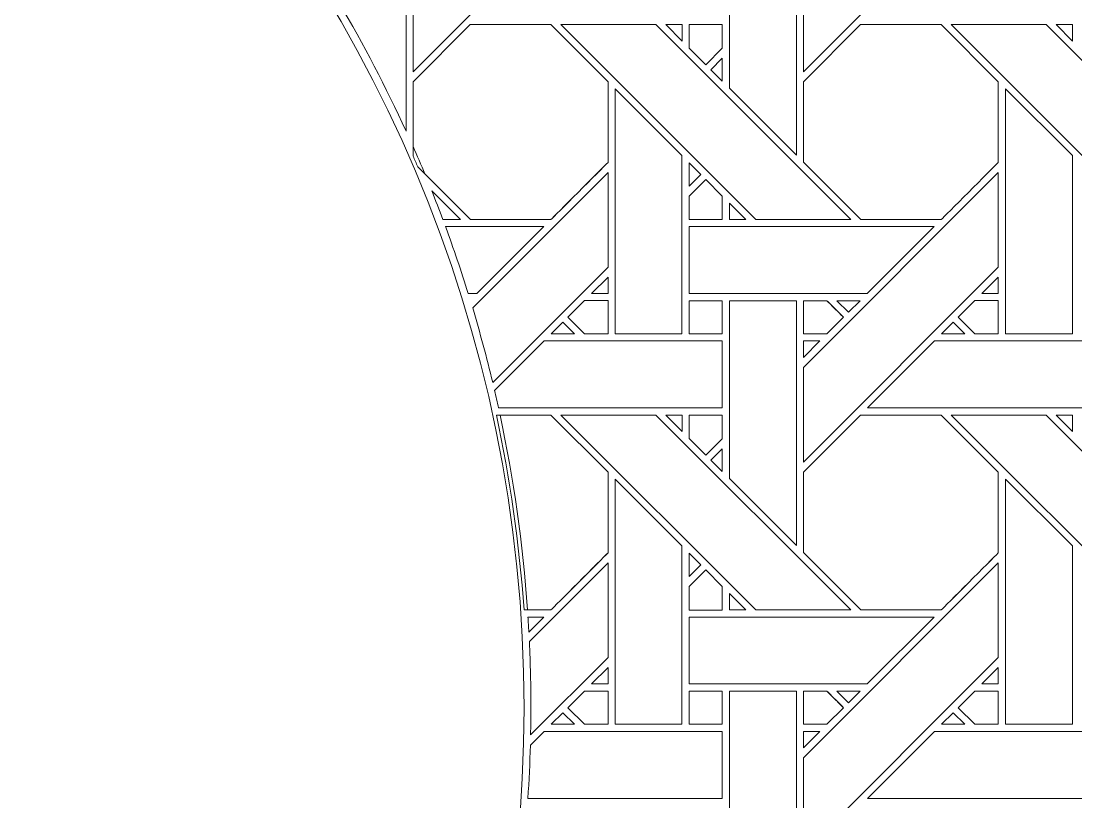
# Model space of a CAD drawing. Header units: inches. Extents: x 6.4 to 18.4, y 3.1 to 15.1.
# Drawn here: x 14.514 to 17.078, y 8.866 to 10.763 of the extents above; entities that cross this region are included whole.
import ezdxf

# ---------------------------------------------------------------- set-up
doc = ezdxf.new("R2010")
doc.units = ezdxf.units.IN
doc.header["$MEASUREMENT"] = 0
doc.layers.add('Design', color=7, linetype='Continuous', lineweight=0)

msp = doc.modelspace()

# ---------------------------------------------------------------- linework, layer by layer
at = {"layer": 'Design'}
for points, knots in [([(12.3829, 15.0948), (9.0691, 15.0948), (6.3829, 12.4085), (6.3829, 9.0948), (6.3829, 5.7811), (9.0691, 3.0948), (12.3829, 3.0948), (15.6966, 3.0948), (18.3829, 5.7811), (18.3829, 9.0948), (18.3829, 12.4085), (15.6966, 15.0948), (12.3829, 15.0948)], [0, 0, 0, 0, 1, 1, 1, 2, 2, 2, 3, 3, 3, 4, 4, 4, 4]), ([(12.3829, 14.3629), (9.4733, 14.3629), (7.1147, 12.0043), (7.1147, 9.0948), (7.1147, 6.1852), (9.4733, 3.8266), (12.3829, 3.8266), (15.2924, 3.8266), (17.651, 6.1852), (17.651, 9.0948), (17.651, 12.0043), (15.2924, 14.3629), (12.3829, 14.3629)], [0, 0, 0, 0, 1, 1, 1, 2, 2, 2, 3, 3, 3, 4, 4, 4, 4]), ([(15.7362, 9.0948), (15.7362, 7.2457), (14.2319, 5.7414), (12.3829, 5.7414), (10.5338, 5.7414), (9.0295, 7.2457), (9.0295, 9.0948), (9.0295, 10.9438), (10.5338, 12.4481), (12.3829, 12.4481), (14.2319, 12.4481), (15.7362, 10.9438), (15.7362, 9.0948)], [0, 0, 0, 0, 1, 1, 1, 2, 2, 2, 3, 3, 3, 4, 4, 4, 4]), ([(15.4666, 10.6404), (15.4666, 10.6404), (15.4666, 10.8705), (15.4666, 10.8705), (15.4666, 10.8705), (15.9403, 11.3441), (15.9403, 11.3441), (15.9403, 11.3441), (15.9403, 11.1141), (15.9403, 11.1141), (15.9403, 11.1141), (15.4666, 10.6404), (15.4666, 10.6404)], [0, 0, 0, 0, 1, 1, 1, 2, 2, 2, 3, 3, 3, 4, 4, 4, 4]), ([(16.889, 11.1141), (16.889, 11.1141), (16.4153, 10.6404), (16.4153, 10.6404), (16.4153, 10.6404), (16.4153, 10.8705), (16.4153, 10.8705), (16.4153, 10.8705), (16.889, 11.3441), (16.889, 11.3441), (16.889, 11.3441), (16.889, 11.1141), (16.889, 11.1141)], [0, 0, 0, 0, 1, 1, 1, 2, 2, 2, 3, 3, 3, 4, 4, 4, 4]), ([(15.4494, 10.496), (15.4007, 10.6025), (15.3464, 10.7065), (15.2865, 10.8076), (15.2865, 10.8076), (15.2865, 11.0326), (15.2865, 11.0326), (15.2865, 11.0326), (15.4494, 11.0326), (15.4494, 11.0326), (15.4494, 11.0326), (15.4494, 10.496), (15.4494, 10.496)], [0, 0, 0, 0, 1, 1, 1, 2, 2, 2, 3, 3, 3, 4, 4, 4, 4]), ([(16.2352, 10.6004), (16.2352, 10.6004), (16.2352, 11.0326), (16.2352, 11.0326), (16.2352, 11.0326), (16.3982, 11.0326), (16.3982, 11.0326), (16.3982, 11.0326), (16.3982, 10.4375), (16.3982, 10.4375), (16.3982, 10.4375), (16.2352, 10.6004), (16.2352, 10.6004)], [0, 0, 0, 0, 1, 1, 1, 2, 2, 2, 3, 3, 3, 4, 4, 4, 4]), ([(15.6053, 10.7548), (15.6053, 10.7548), (15.8015, 10.7548), (15.8015, 10.7548), (15.8015, 10.7548), (15.9403, 10.6161), (15.9403, 10.6161), (15.9403, 10.6161), (15.9403, 10.4199), (15.9403, 10.4199), (15.9225, 10.4019), (15.8105, 10.2902), (15.8016, 10.2812), (15.8016, 10.2812), (15.6058, 10.2812), (15.6058, 10.2812), (15.6058, 10.2812), (15.4778, 10.4092), (15.4778, 10.4092), (15.4741, 10.4178), (15.4703, 10.4262), (15.4666, 10.4348), (15.4666, 10.4348), (15.4666, 10.6161), (15.4666, 10.6161), (15.4666, 10.6161), (15.6053, 10.7548), (15.6053, 10.7548)], [0, 0, 0, 0, 1, 1, 1, 2, 2, 2, 3, 3, 3, 4, 4, 4, 5, 5, 5, 6, 6, 6, 7, 7, 7, 8, 8, 8, 9, 9, 9, 9]), ([(15.9403, 10.6161), (15.9403, 10.6161), (15.9403, 10.4199), (15.9403, 10.4199), (15.9222, 10.4016), (15.8103, 10.2899), (15.8016, 10.2812), (15.8016, 10.2812), (15.6058, 10.2812), (15.6058, 10.2812), (15.6058, 10.2812), (15.4952, 10.3919), (15.4952, 10.3919), (15.4859, 10.4141), (15.4764, 10.4364), (15.4666, 10.4584), (15.4666, 10.4584), (15.4666, 10.6161), (15.4666, 10.6161), (15.4666, 10.6161), (15.6053, 10.7548), (15.6053, 10.7548), (15.6053, 10.7548), (15.8015, 10.7548), (15.8015, 10.7548), (15.8015, 10.7548), (15.9403, 10.6161), (15.9403, 10.6161)], [0, 0, 0, 0, 1, 1, 1, 2, 2, 2, 3, 3, 3, 4, 4, 4, 5, 5, 5, 6, 6, 6, 7, 7, 7, 8, 8, 8, 9, 9, 9, 9]), ([(16.5303, 10.2811), (16.5303, 10.2811), (16.2993, 10.2811), (16.2993, 10.2811), (16.2993, 10.2811), (15.8257, 10.7548), (15.8257, 10.7548), (15.8257, 10.7548), (16.0567, 10.7548), (16.0567, 10.7548), (16.0567, 10.7548), (16.5303, 10.2811), (16.5303, 10.2811)], [0, 0, 0, 0, 1, 1, 1, 2, 2, 2, 3, 3, 3, 4, 4, 4, 4]), ([(16.0808, 10.7548), (16.0808, 10.7548), (16.1202, 10.7548), (16.1202, 10.7548), (16.1202, 10.7548), (16.1202, 10.715), (16.1202, 10.715), (16.1202, 10.715), (16.0808, 10.7548), (16.0808, 10.7548)], [0, 0, 0, 0, 1, 1, 1, 2, 2, 2, 3, 3, 3, 3]), ([(16.1375, 10.7548), (16.1375, 10.7548), (16.2177, 10.7548), (16.2177, 10.7548), (16.2177, 10.7548), (16.2177, 10.6972), (16.2177, 10.6972), (16.2177, 10.6972), (16.1778, 10.6573), (16.1778, 10.6573), (16.1778, 10.6573), (16.1375, 10.6976), (16.1375, 10.6976), (16.1375, 10.6976), (16.1375, 10.7548), (16.1375, 10.7548)], [0, 0, 0, 0, 1, 1, 1, 2, 2, 2, 3, 3, 3, 4, 4, 4, 5, 5, 5, 5]), ([(16.1778, 10.6573), (16.1778, 10.6573), (16.1375, 10.6976), (16.1375, 10.6976), (16.1375, 10.6976), (16.1375, 10.7548), (16.1375, 10.7548), (16.1375, 10.7548), (16.2177, 10.7548), (16.2177, 10.7548), (16.2177, 10.7548), (16.2177, 10.6972), (16.2177, 10.6972), (16.2177, 10.6972), (16.1778, 10.6573), (16.1778, 10.6573)], [0, 0, 0, 0, 1, 1, 1, 2, 2, 2, 3, 3, 3, 4, 4, 4, 5, 5, 5, 5]), ([(16.4153, 10.6161), (16.4153, 10.6161), (16.554, 10.7548), (16.554, 10.7548), (16.554, 10.7548), (16.7502, 10.7548), (16.7502, 10.7548), (16.7502, 10.7548), (16.889, 10.6161), (16.889, 10.6161), (16.889, 10.6161), (16.889, 10.4199), (16.889, 10.4199), (16.8712, 10.4019), (16.7593, 10.2902), (16.7503, 10.2812), (16.7503, 10.2812), (16.5546, 10.2812), (16.5546, 10.2812), (16.5546, 10.2812), (16.4153, 10.4204), (16.4153, 10.4204), (16.4153, 10.4204), (16.4153, 10.6161), (16.4153, 10.6161)], [0, 0, 0, 0, 1, 1, 1, 2, 2, 2, 3, 3, 3, 4, 4, 4, 5, 5, 5, 6, 6, 6, 7, 7, 7, 8, 8, 8, 8]), ([(16.889, 10.4199), (16.8712, 10.4019), (16.7593, 10.2902), (16.7503, 10.2812), (16.7503, 10.2812), (16.5546, 10.2812), (16.5546, 10.2812), (16.5546, 10.2812), (16.4153, 10.4204), (16.4153, 10.4204), (16.4153, 10.4204), (16.4153, 10.6161), (16.4153, 10.6161), (16.4153, 10.6161), (16.554, 10.7548), (16.554, 10.7548), (16.554, 10.7548), (16.7502, 10.7548), (16.7502, 10.7548), (16.7502, 10.7548), (16.889, 10.6161), (16.889, 10.6161), (16.889, 10.6161), (16.889, 10.4199), (16.889, 10.4199)], [0, 0, 0, 0, 1, 1, 1, 2, 2, 2, 3, 3, 3, 4, 4, 4, 5, 5, 5, 6, 6, 6, 7, 7, 7, 8, 8, 8, 8]), ([(16.7745, 10.7548), (16.7745, 10.7548), (17.0054, 10.7548), (17.0054, 10.7548), (17.0054, 10.7548), (17.479, 10.2811), (17.479, 10.2811), (17.479, 10.2811), (17.248, 10.2811), (17.248, 10.2811), (17.248, 10.2811), (16.7745, 10.7548), (16.7745, 10.7548)], [0, 0, 0, 0, 1, 1, 1, 2, 2, 2, 3, 3, 3, 4, 4, 4, 4]), ([(17.0295, 10.7548), (17.0295, 10.7548), (17.069, 10.7548), (17.069, 10.7548), (17.069, 10.7548), (17.069, 10.715), (17.069, 10.715), (17.069, 10.715), (17.0295, 10.7548), (17.0295, 10.7548)], [0, 0, 0, 0, 1, 1, 1, 2, 2, 2, 3, 3, 3, 3]), ([(16.2177, 10.6729), (16.2177, 10.6729), (16.2177, 10.6178), (16.2177, 10.6178), (16.2177, 10.6178), (16.1899, 10.6452), (16.1899, 10.6452), (16.1899, 10.6452), (16.2177, 10.6729), (16.2177, 10.6729)], [0, 0, 0, 0, 1, 1, 1, 2, 2, 2, 3, 3, 3, 3]), ([(15.9574, 10.0031), (15.9574, 10.0031), (15.9574, 10.599), (15.9574, 10.599), (15.9574, 10.599), (16.1201, 10.4368), (16.1201, 10.4368), (16.1201, 10.4368), (16.1201, 10.0031), (16.1201, 10.0031), (16.1201, 10.0031), (15.9574, 10.0031), (15.9574, 10.0031)], [0, 0, 0, 0, 1, 1, 1, 2, 2, 2, 3, 3, 3, 4, 4, 4, 4]), ([(17.0689, 10.0031), (17.0689, 10.0031), (16.9061, 10.0031), (16.9061, 10.0031), (16.9061, 10.0031), (16.9061, 10.599), (16.9061, 10.599), (16.9061, 10.599), (17.0689, 10.4368), (17.0689, 10.4368), (17.0689, 10.4368), (17.0689, 10.0031), (17.0689, 10.0031)], [0, 0, 0, 0, 1, 1, 1, 2, 2, 2, 3, 3, 3, 4, 4, 4, 4]), ([(16.1374, 10.3626), (16.1374, 10.3626), (16.1374, 10.4193), (16.1374, 10.4193), (16.1374, 10.4193), (16.1656, 10.3908), (16.1656, 10.3908), (16.1656, 10.3908), (16.1374, 10.3626), (16.1374, 10.3626)], [0, 0, 0, 0, 1, 1, 1, 2, 2, 2, 3, 3, 3, 3]), ([(15.6113, 10.0665), (15.6113, 10.0665), (15.9403, 10.3954), (15.9403, 10.3954), (15.9403, 10.3954), (15.9403, 10.1654), (15.9403, 10.1654), (15.9403, 10.1654), (15.66, 9.8851), (15.66, 9.8851), (15.6454, 9.9461), (15.6292, 10.0066), (15.6113, 10.0665)], [0, 0, 0, 0, 1, 1, 1, 2, 2, 2, 3, 3, 3, 4, 4, 4, 4]), ([(16.4153, 9.6917), (16.4153, 9.6917), (16.4153, 9.9218), (16.4153, 9.9218), (16.4153, 9.9218), (16.889, 10.3954), (16.889, 10.3954), (16.889, 10.3954), (16.889, 10.1654), (16.889, 10.1654), (16.889, 10.1654), (16.4153, 9.6917), (16.4153, 9.6917)], [0, 0, 0, 0, 1, 1, 1, 2, 2, 2, 3, 3, 3, 4, 4, 4, 4]), ([(16.2181, 10.2809), (16.2181, 10.2809), (16.1375, 10.2809), (16.1375, 10.2809), (16.1375, 10.2809), (16.1375, 10.3382), (16.1375, 10.3382), (16.1375, 10.3382), (16.1778, 10.3785), (16.1778, 10.3785), (16.1778, 10.3785), (16.2181, 10.3382), (16.2181, 10.3382), (16.2181, 10.3382), (16.2181, 10.2809), (16.2181, 10.2809)], [0, 0, 0, 0, 1, 1, 1, 2, 2, 2, 3, 3, 3, 4, 4, 4, 5, 5, 5, 5]), ([(16.1778, 10.3785), (16.1778, 10.3785), (16.2181, 10.3382), (16.2181, 10.3382), (16.2181, 10.3382), (16.2181, 10.2809), (16.2181, 10.2809), (16.2181, 10.2809), (16.1375, 10.2809), (16.1375, 10.2809), (16.1375, 10.2809), (16.1375, 10.3382), (16.1375, 10.3382), (16.1375, 10.3382), (16.1778, 10.3785), (16.1778, 10.3785)], [0, 0, 0, 0, 1, 1, 1, 2, 2, 2, 3, 3, 3, 4, 4, 4, 5, 5, 5, 5]), ([(15.5117, 10.3511), (15.5117, 10.3511), (15.5816, 10.2811), (15.5816, 10.2811), (15.5816, 10.2811), (15.5388, 10.2811), (15.5388, 10.2811), (15.53, 10.3046), (15.521, 10.3279), (15.5117, 10.3511)], [0, 0, 0, 0, 1, 1, 1, 2, 2, 2, 3, 3, 3, 3]), ([(16.2354, 10.2811), (16.2354, 10.2811), (16.2354, 10.3209), (16.2354, 10.3209), (16.2354, 10.3209), (16.2751, 10.2811), (16.2751, 10.2811), (16.2751, 10.2811), (16.2354, 10.2811), (16.2354, 10.2811)], [0, 0, 0, 0, 1, 1, 1, 2, 2, 2, 3, 3, 3, 3]), ([(15.5452, 10.2639), (15.5452, 10.2639), (15.7844, 10.2639), (15.7844, 10.2639), (15.7844, 10.2639), (15.6217, 10.1012), (15.6217, 10.1012), (15.6217, 10.1012), (15.6006, 10.1012), (15.6006, 10.1012), (15.5835, 10.1559), (15.5651, 10.2102), (15.5452, 10.2639)], [0, 0, 0, 0, 1, 1, 1, 2, 2, 2, 3, 3, 3, 4, 4, 4, 4]), ([(16.1375, 10.1012), (16.1375, 10.1012), (16.1375, 10.2639), (16.1375, 10.2639), (16.1375, 10.2639), (16.7332, 10.2639), (16.7332, 10.2639), (16.7332, 10.2639), (16.5704, 10.1012), (16.5704, 10.1012), (16.5704, 10.1012), (16.1375, 10.1012), (16.1375, 10.1012)], [0, 0, 0, 0, 1, 1, 1, 2, 2, 2, 3, 3, 3, 4, 4, 4, 4]), ([(15.9005, 10.1012), (15.9005, 10.1012), (15.9403, 10.141), (15.9403, 10.141), (15.9403, 10.141), (15.9403, 10.1012), (15.9403, 10.1012), (15.9403, 10.1012), (15.9005, 10.1012), (15.9005, 10.1012)], [0, 0, 0, 0, 1, 1, 1, 2, 2, 2, 3, 3, 3, 3]), ([(16.889, 10.141), (16.889, 10.141), (16.889, 10.1012), (16.889, 10.1012), (16.889, 10.1012), (16.8492, 10.1012), (16.8492, 10.1012), (16.8492, 10.1012), (16.889, 10.141), (16.889, 10.141)], [0, 0, 0, 0, 1, 1, 1, 2, 2, 2, 3, 3, 3, 3]), ([(15.9403, 10.0031), (15.9403, 10.0031), (15.8832, 10.0031), (15.8832, 10.0031), (15.8832, 10.0031), (15.8428, 10.0435), (15.8428, 10.0435), (15.8428, 10.0435), (15.8832, 10.084), (15.8832, 10.084), (15.8832, 10.084), (15.9403, 10.084), (15.9403, 10.084), (15.9403, 10.084), (15.9403, 10.0031), (15.9403, 10.0031)], [0, 0, 0, 0, 1, 1, 1, 2, 2, 2, 3, 3, 3, 4, 4, 4, 5, 5, 5, 5]), ([(15.8428, 10.0435), (15.8428, 10.0435), (15.8832, 10.084), (15.8832, 10.084), (15.8832, 10.084), (15.9403, 10.084), (15.9403, 10.084), (15.9403, 10.084), (15.9403, 10.0031), (15.9403, 10.0031), (15.9403, 10.0031), (15.8832, 10.0031), (15.8832, 10.0031), (15.8832, 10.0031), (15.8428, 10.0435), (15.8428, 10.0435)], [0, 0, 0, 0, 1, 1, 1, 2, 2, 2, 3, 3, 3, 4, 4, 4, 5, 5, 5, 5]), ([(16.1375, 10.0839), (16.1375, 10.0839), (16.2177, 10.0839), (16.2177, 10.0839), (16.2177, 10.0839), (16.2177, 10.0031), (16.2177, 10.0031), (16.2177, 10.0031), (16.1375, 10.0031), (16.1375, 10.0031), (16.1375, 10.0031), (16.1375, 10.0839), (16.1375, 10.0839)], [0, 0, 0, 0, 1, 1, 1, 2, 2, 2, 3, 3, 3, 4, 4, 4, 4]), ([(16.1375, 10.0031), (16.1375, 10.0031), (16.1375, 10.0839), (16.1375, 10.0839), (16.1375, 10.0839), (16.2177, 10.0839), (16.2177, 10.0839), (16.2177, 10.0839), (16.2177, 10.0031), (16.2177, 10.0031), (16.2177, 10.0031), (16.1375, 10.0031), (16.1375, 10.0031)], [0, 0, 0, 0, 1, 1, 1, 2, 2, 2, 3, 3, 3, 4, 4, 4, 4]), ([(16.3982, 9.4888), (16.3982, 9.4888), (16.2352, 9.6517), (16.2352, 9.6517), (16.2352, 9.6517), (16.2352, 10.0839), (16.2352, 10.0839), (16.2352, 10.0839), (16.3982, 10.0839), (16.3982, 10.0839), (16.3982, 10.0839), (16.3982, 9.4888), (16.3982, 9.4888)], [0, 0, 0, 0, 1, 1, 1, 2, 2, 2, 3, 3, 3, 4, 4, 4, 4]), ([(16.4153, 10.0839), (16.4153, 10.0839), (16.4724, 10.0839), (16.4724, 10.0839), (16.4775, 10.0788), (16.5083, 10.048), (16.5127, 10.0436), (16.5127, 10.0436), (16.4723, 10.0032), (16.4723, 10.0032), (16.4723, 10.0032), (16.4153, 10.0032), (16.4153, 10.0032), (16.4153, 10.0032), (16.4153, 10.0839), (16.4153, 10.0839)], [0, 0, 0, 0, 1, 1, 1, 2, 2, 2, 3, 3, 3, 4, 4, 4, 5, 5, 5, 5]), ([(16.4153, 10.0032), (16.4153, 10.0032), (16.4153, 10.0839), (16.4153, 10.0839), (16.4153, 10.0839), (16.4724, 10.0839), (16.4724, 10.0839), (16.4778, 10.0785), (16.5127, 10.0436), (16.5127, 10.0436), (16.5127, 10.0436), (16.4723, 10.0032), (16.4723, 10.0032), (16.4723, 10.0032), (16.4153, 10.0032), (16.4153, 10.0032)], [0, 0, 0, 0, 1, 1, 1, 2, 2, 2, 3, 3, 3, 4, 4, 4, 5, 5, 5, 5]), ([(16.4967, 10.0839), (16.4967, 10.0839), (16.5532, 10.0839), (16.5532, 10.0839), (16.5532, 10.0839), (16.5249, 10.0557), (16.5249, 10.0557), (16.5249, 10.0557), (16.4967, 10.0839), (16.4967, 10.0839)], [0, 0, 0, 0, 1, 1, 1, 2, 2, 2, 3, 3, 3, 3]), ([(16.889, 10.0031), (16.889, 10.0031), (16.8319, 10.0031), (16.8319, 10.0031), (16.8319, 10.0031), (16.7915, 10.0435), (16.7915, 10.0435), (16.7915, 10.0435), (16.832, 10.084), (16.832, 10.084), (16.832, 10.084), (16.889, 10.084), (16.889, 10.084), (16.889, 10.084), (16.889, 10.0031), (16.889, 10.0031)], [0, 0, 0, 0, 1, 1, 1, 2, 2, 2, 3, 3, 3, 4, 4, 4, 5, 5, 5, 5]), ([(16.7915, 10.0435), (16.7915, 10.0435), (16.832, 10.084), (16.832, 10.084), (16.832, 10.084), (16.889, 10.084), (16.889, 10.084), (16.889, 10.084), (16.889, 10.0031), (16.889, 10.0031), (16.889, 10.0031), (16.8319, 10.0031), (16.8319, 10.0031), (16.8319, 10.0031), (16.7915, 10.0435), (16.7915, 10.0435)], [0, 0, 0, 0, 1, 1, 1, 2, 2, 2, 3, 3, 3, 4, 4, 4, 5, 5, 5, 5]), ([(15.8589, 10.0031), (15.8589, 10.0031), (15.8024, 10.0031), (15.8024, 10.0031), (15.8024, 10.0031), (15.8307, 10.0314), (15.8307, 10.0314), (15.8307, 10.0314), (15.8589, 10.0031), (15.8589, 10.0031)], [0, 0, 0, 0, 1, 1, 1, 2, 2, 2, 3, 3, 3, 3]), ([(16.7794, 10.0314), (16.7794, 10.0314), (16.8076, 10.0031), (16.8076, 10.0031), (16.8076, 10.0031), (16.7511, 10.0031), (16.7511, 10.0031), (16.7511, 10.0031), (16.7794, 10.0314), (16.7794, 10.0314)], [0, 0, 0, 0, 1, 1, 1, 2, 2, 2, 3, 3, 3, 3]), ([(15.7853, 9.986), (15.7853, 9.986), (16.2177, 9.986), (16.2177, 9.986), (16.2177, 9.986), (16.2177, 9.8232), (16.2177, 9.8232), (16.2177, 9.8232), (15.6743, 9.8232), (15.6743, 9.8232), (15.6712, 9.8373), (15.6679, 9.8514), (15.6646, 9.8654), (15.6646, 9.8654), (15.7853, 9.986), (15.7853, 9.986)], [0, 0, 0, 0, 1, 1, 1, 2, 2, 2, 3, 3, 3, 4, 4, 4, 5, 5, 5, 5]), ([(16.4551, 9.986), (16.4551, 9.986), (16.4153, 9.9462), (16.4153, 9.9462), (16.4153, 9.9462), (16.4153, 9.986), (16.4153, 9.986), (16.4153, 9.986), (16.4551, 9.986), (16.4551, 9.986)], [0, 0, 0, 0, 1, 1, 1, 2, 2, 2, 3, 3, 3, 3]), ([(17.1664, 9.986), (17.1664, 9.986), (17.1664, 9.8232), (17.1664, 9.8232), (17.1664, 9.8232), (16.5711, 9.8232), (16.5711, 9.8232), (16.5711, 9.8232), (16.734, 9.986), (16.734, 9.986), (16.734, 9.986), (17.1664, 9.986), (17.1664, 9.986)], [0, 0, 0, 0, 1, 1, 1, 2, 2, 2, 3, 3, 3, 4, 4, 4, 4]), ([(15.8016, 9.3324), (15.8016, 9.3324), (15.7361, 9.3324), (15.7361, 9.3324), (15.7248, 9.4937), (15.7021, 9.6518), (15.6689, 9.8061), (15.6689, 9.8061), (15.8015, 9.8061), (15.8015, 9.8061), (15.8015, 9.8061), (15.9403, 9.6673), (15.9403, 9.6673), (15.9403, 9.6673), (15.9403, 9.4711), (15.9403, 9.4711), (15.9225, 9.4532), (15.8105, 9.3414), (15.8016, 9.3324)], [0, 0, 0, 0, 1, 1, 1, 2, 2, 2, 3, 3, 3, 4, 4, 4, 5, 5, 5, 6, 6, 6, 6]), ([(15.6779, 9.8061), (15.6779, 9.8061), (15.8015, 9.8061), (15.8015, 9.8061), (15.8015, 9.8061), (15.9403, 9.6673), (15.9403, 9.6673), (15.9403, 9.6673), (15.9403, 9.4711), (15.9403, 9.4711), (15.9227, 9.4534), (15.8107, 9.3416), (15.8016, 9.3324), (15.8016, 9.3324), (15.7445, 9.3324), (15.7445, 9.3324), (15.7334, 9.4928), (15.711, 9.651), (15.6779, 9.8061)], [0, 0, 0, 0, 1, 1, 1, 2, 2, 2, 3, 3, 3, 4, 4, 4, 5, 5, 5, 6, 6, 6, 6]), ([(16.2993, 9.3324), (16.2993, 9.3324), (15.8257, 9.8061), (15.8257, 9.8061), (15.8257, 9.8061), (16.0567, 9.8061), (16.0567, 9.8061), (16.0567, 9.8061), (16.5303, 9.3324), (16.5303, 9.3324), (16.5303, 9.3324), (16.2993, 9.3324), (16.2993, 9.3324)], [0, 0, 0, 0, 1, 1, 1, 2, 2, 2, 3, 3, 3, 4, 4, 4, 4]), ([(16.1202, 9.8061), (16.1202, 9.8061), (16.1202, 9.7662), (16.1202, 9.7662), (16.1202, 9.7662), (16.0808, 9.8061), (16.0808, 9.8061), (16.0808, 9.8061), (16.1202, 9.8061), (16.1202, 9.8061)], [0, 0, 0, 0, 1, 1, 1, 2, 2, 2, 3, 3, 3, 3]), ([(16.1375, 9.8061), (16.1375, 9.8061), (16.2177, 9.8061), (16.2177, 9.8061), (16.2177, 9.8061), (16.2177, 9.7485), (16.2177, 9.7485), (16.2177, 9.7485), (16.1778, 9.7085), (16.1778, 9.7085), (16.1778, 9.7085), (16.1375, 9.7489), (16.1375, 9.7489), (16.1375, 9.7489), (16.1375, 9.8061), (16.1375, 9.8061)], [0, 0, 0, 0, 1, 1, 1, 2, 2, 2, 3, 3, 3, 4, 4, 4, 5, 5, 5, 5]), ([(16.1778, 9.7085), (16.1778, 9.7085), (16.1375, 9.7489), (16.1375, 9.7489), (16.1375, 9.7489), (16.1375, 9.8061), (16.1375, 9.8061), (16.1375, 9.8061), (16.2177, 9.8061), (16.2177, 9.8061), (16.2177, 9.8061), (16.2177, 9.7485), (16.2177, 9.7485), (16.2177, 9.7485), (16.1778, 9.7085), (16.1778, 9.7085)], [0, 0, 0, 0, 1, 1, 1, 2, 2, 2, 3, 3, 3, 4, 4, 4, 5, 5, 5, 5]), ([(16.4153, 9.6673), (16.4153, 9.6673), (16.554, 9.8061), (16.554, 9.8061), (16.554, 9.8061), (16.7502, 9.8061), (16.7502, 9.8061), (16.7502, 9.8061), (16.889, 9.6673), (16.889, 9.6673), (16.889, 9.6673), (16.889, 9.4711), (16.889, 9.4711), (16.8712, 9.4532), (16.7593, 9.3414), (16.7503, 9.3324), (16.7503, 9.3324), (16.5546, 9.3324), (16.5546, 9.3324), (16.5546, 9.3324), (16.4153, 9.4717), (16.4153, 9.4717), (16.4153, 9.4717), (16.4153, 9.6673), (16.4153, 9.6673)], [0, 0, 0, 0, 1, 1, 1, 2, 2, 2, 3, 3, 3, 4, 4, 4, 5, 5, 5, 6, 6, 6, 7, 7, 7, 8, 8, 8, 8]), ([(16.889, 9.4711), (16.8714, 9.4533), (16.7594, 9.3416), (16.7503, 9.3324), (16.7503, 9.3324), (16.5546, 9.3324), (16.5546, 9.3324), (16.5546, 9.3324), (16.4153, 9.4717), (16.4153, 9.4717), (16.4153, 9.4717), (16.4153, 9.6673), (16.4153, 9.6673), (16.4153, 9.6673), (16.554, 9.8061), (16.554, 9.8061), (16.554, 9.8061), (16.7502, 9.8061), (16.7502, 9.8061), (16.7502, 9.8061), (16.889, 9.6673), (16.889, 9.6673), (16.889, 9.6673), (16.889, 9.4711), (16.889, 9.4711)], [0, 0, 0, 0, 1, 1, 1, 2, 2, 2, 3, 3, 3, 4, 4, 4, 5, 5, 5, 6, 6, 6, 7, 7, 7, 8, 8, 8, 8]), ([(17.479, 9.3324), (17.479, 9.3324), (17.248, 9.3324), (17.248, 9.3324), (17.248, 9.3324), (16.7745, 9.8061), (16.7745, 9.8061), (16.7745, 9.8061), (17.0054, 9.8061), (17.0054, 9.8061), (17.0054, 9.8061), (17.479, 9.3324), (17.479, 9.3324)], [0, 0, 0, 0, 1, 1, 1, 2, 2, 2, 3, 3, 3, 4, 4, 4, 4]), ([(17.0295, 9.8061), (17.0295, 9.8061), (17.069, 9.8061), (17.069, 9.8061), (17.069, 9.8061), (17.069, 9.7662), (17.069, 9.7662), (17.069, 9.7662), (17.0295, 9.8061), (17.0295, 9.8061)], [0, 0, 0, 0, 1, 1, 1, 2, 2, 2, 3, 3, 3, 3]), ([(16.2177, 9.7242), (16.2177, 9.7242), (16.2177, 9.6691), (16.2177, 9.6691), (16.2177, 9.6691), (16.1899, 9.6964), (16.1899, 9.6964), (16.1899, 9.6964), (16.2177, 9.7242), (16.2177, 9.7242)], [0, 0, 0, 0, 1, 1, 1, 2, 2, 2, 3, 3, 3, 3]), ([(15.9574, 9.0544), (15.9574, 9.0544), (15.9574, 9.6503), (15.9574, 9.6503), (15.9574, 9.6503), (16.1201, 9.4881), (16.1201, 9.4881), (16.1201, 9.4881), (16.1201, 9.0544), (16.1201, 9.0544), (16.1201, 9.0544), (15.9574, 9.0544), (15.9574, 9.0544)], [0, 0, 0, 0, 1, 1, 1, 2, 2, 2, 3, 3, 3, 4, 4, 4, 4]), ([(17.0689, 9.0544), (17.0689, 9.0544), (16.9061, 9.0544), (16.9061, 9.0544), (16.9061, 9.0544), (16.9061, 9.6503), (16.9061, 9.6503), (16.9061, 9.6503), (17.0689, 9.4881), (17.0689, 9.4881), (17.0689, 9.4881), (17.0689, 9.0544), (17.0689, 9.0544)], [0, 0, 0, 0, 1, 1, 1, 2, 2, 2, 3, 3, 3, 4, 4, 4, 4]), ([(16.1374, 9.4138), (16.1374, 9.4138), (16.1374, 9.4706), (16.1374, 9.4706), (16.1374, 9.4706), (16.1656, 9.442), (16.1656, 9.442), (16.1656, 9.442), (16.1374, 9.4138), (16.1374, 9.4138)], [0, 0, 0, 0, 1, 1, 1, 2, 2, 2, 3, 3, 3, 3]), ([(15.7491, 9.2555), (15.7491, 9.2555), (15.9403, 9.4467), (15.9403, 9.4467), (15.9403, 9.4467), (15.9403, 9.2166), (15.9403, 9.2166), (15.9403, 9.2166), (15.7521, 9.0285), (15.7521, 9.0285), (15.7525, 9.0505), (15.7529, 9.0726), (15.7529, 9.0948), (15.7529, 9.1486), (15.7515, 9.2021), (15.7491, 9.2555)], [0, 0, 0, 0, 1, 1, 1, 2, 2, 2, 3, 3, 3, 4, 4, 4, 5, 5, 5, 5]), ([(16.4153, 8.9731), (16.4153, 8.9731), (16.889, 9.4467), (16.889, 9.4467), (16.889, 9.4467), (16.889, 9.2166), (16.889, 9.2166), (16.889, 9.2166), (16.4153, 8.743), (16.4153, 8.743), (16.4153, 8.743), (16.4153, 8.9731), (16.4153, 8.9731)], [0, 0, 0, 0, 1, 1, 1, 2, 2, 2, 3, 3, 3, 4, 4, 4, 4]), ([(16.2181, 9.3322), (16.2181, 9.3322), (16.1375, 9.3322), (16.1375, 9.3322), (16.1375, 9.3322), (16.1375, 9.3895), (16.1375, 9.3895), (16.1375, 9.3895), (16.1778, 9.4298), (16.1778, 9.4298), (16.1778, 9.4298), (16.2181, 9.3895), (16.2181, 9.3895), (16.2181, 9.3895), (16.2181, 9.3322), (16.2181, 9.3322)], [0, 0, 0, 0, 1, 1, 1, 2, 2, 2, 3, 3, 3, 4, 4, 4, 5, 5, 5, 5]), ([(16.1778, 9.4298), (16.1778, 9.4298), (16.2181, 9.3895), (16.2181, 9.3895), (16.2181, 9.3895), (16.2181, 9.3322), (16.2181, 9.3322), (16.2181, 9.3322), (16.1375, 9.3322), (16.1375, 9.3322), (16.1375, 9.3322), (16.1375, 9.3895), (16.1375, 9.3895), (16.1375, 9.3895), (16.1778, 9.4298), (16.1778, 9.4298)], [0, 0, 0, 0, 1, 1, 1, 2, 2, 2, 3, 3, 3, 4, 4, 4, 5, 5, 5, 5]), ([(16.2354, 9.3324), (16.2354, 9.3324), (16.2354, 9.3722), (16.2354, 9.3722), (16.2354, 9.3722), (16.2751, 9.3324), (16.2751, 9.3324), (16.2751, 9.3324), (16.2354, 9.3324), (16.2354, 9.3324)], [0, 0, 0, 0, 1, 1, 1, 2, 2, 2, 3, 3, 3, 3]), ([(15.7456, 9.3152), (15.7456, 9.3152), (15.7844, 9.3152), (15.7844, 9.3152), (15.7844, 9.3152), (15.7478, 9.2786), (15.7478, 9.2786), (15.7472, 9.2908), (15.7464, 9.303), (15.7456, 9.3152)], [0, 0, 0, 0, 1, 1, 1, 2, 2, 2, 3, 3, 3, 3]), ([(16.1375, 9.1525), (16.1375, 9.1525), (16.1375, 9.3152), (16.1375, 9.3152), (16.1375, 9.3152), (16.7332, 9.3152), (16.7332, 9.3152), (16.7332, 9.3152), (16.5704, 9.1525), (16.5704, 9.1525), (16.5704, 9.1525), (16.1375, 9.1525), (16.1375, 9.1525)], [0, 0, 0, 0, 1, 1, 1, 2, 2, 2, 3, 3, 3, 4, 4, 4, 4]), ([(15.9403, 9.1923), (15.9403, 9.1923), (15.9403, 9.1525), (15.9403, 9.1525), (15.9403, 9.1525), (15.9005, 9.1525), (15.9005, 9.1525), (15.9005, 9.1525), (15.9403, 9.1923), (15.9403, 9.1923)], [0, 0, 0, 0, 1, 1, 1, 2, 2, 2, 3, 3, 3, 3]), ([(16.889, 9.1923), (16.889, 9.1923), (16.889, 9.1525), (16.889, 9.1525), (16.889, 9.1525), (16.8492, 9.1525), (16.8492, 9.1525), (16.8492, 9.1525), (16.889, 9.1923), (16.889, 9.1923)], [0, 0, 0, 0, 1, 1, 1, 2, 2, 2, 3, 3, 3, 3]), ([(15.9403, 9.0544), (15.9403, 9.0544), (15.8832, 9.0544), (15.8832, 9.0544), (15.8832, 9.0544), (15.8428, 9.0948), (15.8428, 9.0948), (15.8428, 9.0948), (15.8832, 9.1352), (15.8832, 9.1352), (15.8832, 9.1352), (15.9403, 9.1352), (15.9403, 9.1352), (15.9403, 9.1352), (15.9403, 9.0544), (15.9403, 9.0544)], [0, 0, 0, 0, 1, 1, 1, 2, 2, 2, 3, 3, 3, 4, 4, 4, 5, 5, 5, 5]), ([(15.8428, 9.0948), (15.8428, 9.0948), (15.8832, 9.1352), (15.8832, 9.1352), (15.8832, 9.1352), (15.9403, 9.1352), (15.9403, 9.1352), (15.9403, 9.1352), (15.9403, 9.0544), (15.9403, 9.0544), (15.9403, 9.0544), (15.8832, 9.0544), (15.8832, 9.0544), (15.8832, 9.0544), (15.8428, 9.0948), (15.8428, 9.0948)], [0, 0, 0, 0, 1, 1, 1, 2, 2, 2, 3, 3, 3, 4, 4, 4, 5, 5, 5, 5]), ([(16.1375, 9.1352), (16.1375, 9.1352), (16.2177, 9.1352), (16.2177, 9.1352), (16.2177, 9.1352), (16.2177, 9.0544), (16.2177, 9.0544), (16.2177, 9.0544), (16.1375, 9.0544), (16.1375, 9.0544), (16.1375, 9.0544), (16.1375, 9.1352), (16.1375, 9.1352)], [0, 0, 0, 0, 1, 1, 1, 2, 2, 2, 3, 3, 3, 4, 4, 4, 4]), ([(16.1375, 9.0544), (16.1375, 9.0544), (16.1375, 9.1352), (16.1375, 9.1352), (16.1375, 9.1352), (16.2177, 9.1352), (16.2177, 9.1352), (16.2177, 9.1352), (16.2177, 9.0544), (16.2177, 9.0544), (16.2177, 9.0544), (16.1375, 9.0544), (16.1375, 9.0544)], [0, 0, 0, 0, 1, 1, 1, 2, 2, 2, 3, 3, 3, 4, 4, 4, 4]), ([(16.3982, 9.1352), (16.3982, 9.1352), (16.3982, 8.5401), (16.3982, 8.5401), (16.3982, 8.5401), (16.2352, 8.703), (16.2352, 8.703), (16.2352, 8.703), (16.2352, 9.1352), (16.2352, 9.1352), (16.2352, 9.1352), (16.3982, 9.1352), (16.3982, 9.1352)], [0, 0, 0, 0, 1, 1, 1, 2, 2, 2, 3, 3, 3, 4, 4, 4, 4]), ([(16.4153, 9.1352), (16.4153, 9.1352), (16.4724, 9.1352), (16.4724, 9.1352), (16.4775, 9.1301), (16.5083, 9.0993), (16.5127, 9.0948), (16.5127, 9.0948), (16.4723, 9.0544), (16.4723, 9.0544), (16.4723, 9.0544), (16.4153, 9.0544), (16.4153, 9.0544), (16.4153, 9.0544), (16.4153, 9.1352), (16.4153, 9.1352)], [0, 0, 0, 0, 1, 1, 1, 2, 2, 2, 3, 3, 3, 4, 4, 4, 5, 5, 5, 5]), ([(16.4153, 9.0544), (16.4153, 9.0544), (16.4153, 9.1352), (16.4153, 9.1352), (16.4153, 9.1352), (16.4724, 9.1352), (16.4724, 9.1352), (16.4781, 9.1295), (16.5127, 9.0948), (16.5127, 9.0948), (16.5127, 9.0948), (16.4723, 9.0544), (16.4723, 9.0544), (16.4723, 9.0544), (16.4153, 9.0544), (16.4153, 9.0544)], [0, 0, 0, 0, 1, 1, 1, 2, 2, 2, 3, 3, 3, 4, 4, 4, 5, 5, 5, 5]), ([(16.4967, 9.1352), (16.4967, 9.1352), (16.5532, 9.1352), (16.5532, 9.1352), (16.5532, 9.1352), (16.5249, 9.107), (16.5249, 9.107), (16.5249, 9.107), (16.4967, 9.1352), (16.4967, 9.1352)], [0, 0, 0, 0, 1, 1, 1, 2, 2, 2, 3, 3, 3, 3]), ([(16.889, 9.0544), (16.889, 9.0544), (16.8319, 9.0544), (16.8319, 9.0544), (16.8319, 9.0544), (16.7915, 9.0948), (16.7915, 9.0948), (16.7915, 9.0948), (16.832, 9.1352), (16.832, 9.1352), (16.832, 9.1352), (16.889, 9.1352), (16.889, 9.1352), (16.889, 9.1352), (16.889, 9.0544), (16.889, 9.0544)], [0, 0, 0, 0, 1, 1, 1, 2, 2, 2, 3, 3, 3, 4, 4, 4, 5, 5, 5, 5]), ([(16.7915, 9.0948), (16.7915, 9.0948), (16.832, 9.1352), (16.832, 9.1352), (16.832, 9.1352), (16.889, 9.1352), (16.889, 9.1352), (16.889, 9.1352), (16.889, 9.0544), (16.889, 9.0544), (16.889, 9.0544), (16.8319, 9.0544), (16.8319, 9.0544), (16.8319, 9.0544), (16.7915, 9.0948), (16.7915, 9.0948)], [0, 0, 0, 0, 1, 1, 1, 2, 2, 2, 3, 3, 3, 4, 4, 4, 5, 5, 5, 5]), ([(15.8307, 9.0827), (15.8307, 9.0827), (15.8589, 9.0544), (15.8589, 9.0544), (15.8589, 9.0544), (15.8024, 9.0544), (15.8024, 9.0544), (15.8024, 9.0544), (15.8307, 9.0827), (15.8307, 9.0827)], [0, 0, 0, 0, 1, 1, 1, 2, 2, 2, 3, 3, 3, 3]), ([(16.7794, 9.0827), (16.7794, 9.0827), (16.8076, 9.0544), (16.8076, 9.0544), (16.8076, 9.0544), (16.7511, 9.0544), (16.7511, 9.0544), (16.7511, 9.0544), (16.7794, 9.0827), (16.7794, 9.0827)], [0, 0, 0, 0, 1, 1, 1, 2, 2, 2, 3, 3, 3, 3]), ([(15.7456, 8.8745), (15.7483, 8.9174), (15.7505, 8.9604), (15.7516, 9.0036), (15.7516, 9.0036), (15.7853, 9.0373), (15.7853, 9.0373), (15.7853, 9.0373), (16.2177, 9.0373), (16.2177, 9.0373), (16.2177, 9.0373), (16.2177, 8.8745), (16.2177, 8.8745), (16.2177, 8.8745), (15.7456, 8.8745), (15.7456, 8.8745)], [0, 0, 0, 0, 1, 1, 1, 2, 2, 2, 3, 3, 3, 4, 4, 4, 5, 5, 5, 5]), ([(16.4551, 9.0373), (16.4551, 9.0373), (16.4153, 8.9975), (16.4153, 8.9975), (16.4153, 8.9975), (16.4153, 9.0373), (16.4153, 9.0373), (16.4153, 9.0373), (16.4551, 9.0373), (16.4551, 9.0373)], [0, 0, 0, 0, 1, 1, 1, 2, 2, 2, 3, 3, 3, 3]), ([(17.1664, 9.0373), (17.1664, 9.0373), (17.1664, 8.8745), (17.1664, 8.8745), (17.1664, 8.8745), (16.5711, 8.8745), (16.5711, 8.8745), (16.5711, 8.8745), (16.734, 9.0373), (16.734, 9.0373), (16.734, 9.0373), (17.1664, 9.0373), (17.1664, 9.0373)], [0, 0, 0, 0, 1, 1, 1, 2, 2, 2, 3, 3, 3, 4, 4, 4, 4])]:
    msp.add_open_spline(points, degree=3, knots=knots, dxfattribs=at)

doc.saveas('drawing.dxf')
